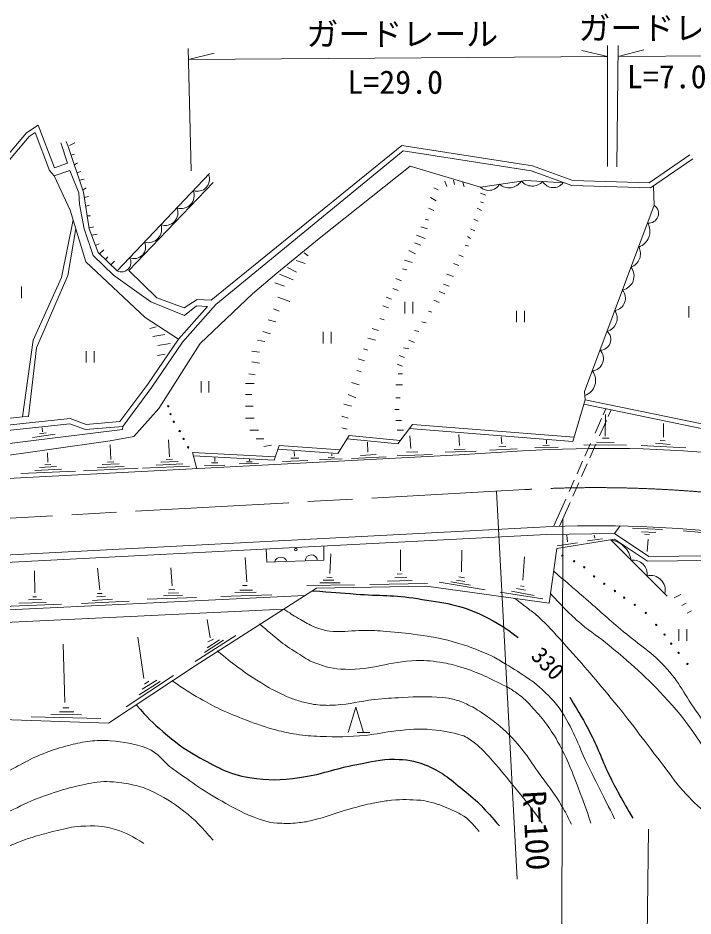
# Model space of a CAD drawing. Units: millimetres, scale not verified. Extents: x 40000 to 680000, y 20000 to 380000.
# Drawn here: x 166046 to 218838, y 247710 to 317966 of the extents above; entities that cross this region are included whole.
import ezdxf
from ezdxf.enums import TextEntityAlignment as Align

# ---------------------------------------------------------------- set-up
doc = ezdxf.new("R2010")
doc.units = ezdxf.units.MM
doc.header["$LTSCALE"] = 1000
doc.linetypes.add('CHAIN', pattern=[18.5, 12, -1.5, 3.5, -1.5])
for name, color, linetype, lineweight in [('M-BGD', 7, 'Continuous', 13), ('M-BMK', 2, 'CHAIN', 13), ('M-STR-HTXT', 7, 'Continuous', 13)]:
    doc.layers.add(name, color=color, linetype=linetype, lineweight=lineweight)
doc.styles.add('ＭＳ ゴシック', font='')
doc.styles.get('ＭＳ ゴシック').set_extended_font_data('MS Gothic')

msp = doc.modelspace()

# ---------------------------------------------------------------- linework, layer by layer
at = {"layer": 'M-BGD'}
for p, q in [((166700, 308969), (167635, 309580)), ((167635, 309580), (168900, 306241)), ((164725, 306642), (166700, 308969)), ((164958, 306376), (166934, 308704)), ((166934, 308704), (167395, 309005)), ((167395, 309005), (168517, 306043)), ((169924, 306595), (169395, 308197)), ((170063, 307985), (170497, 308190)), ((170460, 307312), (170206, 307227)), ((168900, 306241), (169924, 306595)), ((170714, 306635), (170460, 306465)), ((168885, 305606), (168517, 306043)), ((170113, 306040), (168885, 305606)), ((170968, 305957), (170714, 305873)), ((173803, 298188), (181031, 305796)), ((171222, 305365), (170884, 305280)), ((174723, 298217), (181322, 305096)), ((199416, 305195), (199586, 304772)), ((200094, 305280), (200178, 304941)), ((200930, 304755), (200844, 305107)), ((171392, 304687), (171138, 304518)), ((198570, 304687), (198908, 304518)), ((202210, 304264), (202634, 304095)), ((171561, 304010), (171222, 303925)), ((198316, 303925), (198739, 303671)), ((202210, 303587), (202464, 303502)), ((171646, 303333), (171392, 303248)), ((198146, 303079), (198570, 302909)), ((201956, 303079), (202295, 302909)), ((171476, 302486), (171730, 302486)), ((197892, 302232), (198146, 302147)), ((201702, 302232), (202041, 302063)), ((171984, 301639), (171646, 301555)), ((197554, 301639), (198062, 301470)), ((201448, 301470), (201787, 301301)), ((172238, 301047), (171815, 300962)), ((197215, 300962), (197892, 300708)), ((201194, 300877), (201448, 300708)), ((172408, 300285), (172154, 300200)), ((197046, 300369), (197554, 300200)), ((201025, 300200), (201279, 300115)), ((172450, 299547), (172756, 299835)), ((188439, 299586), (188748, 299353)), ((196622, 299777), (197130, 299523)), ((200517, 299438), (200856, 299269)), ((173085, 299269), (172916, 299099)), ((173593, 298930), (173339, 298676)), ((187794, 298994), (188494, 298761)), ((196284, 299015), (196876, 298845)), ((200094, 298761), (200517, 298591)), ((184398, 296377), (186293, 297999)), ((186499, 297916), (187563, 297491)), ((187117, 298433), (187817, 298083)), ((196114, 298337), (196453, 298253)), ((199586, 297914), (200094, 297745)), ((186124, 297237), (186886, 296983)), ((195606, 297575), (196030, 297406)), ((166331, 296952), (166331, 296055)), ((195352, 296813), (195776, 296644)), ((198993, 296559), (199416, 296390)), ((199332, 297152), (199755, 296983)), ((186378, 296136), (187309, 295797)), ((194844, 296136), (195268, 295967)), ((198570, 295882), (198993, 295713)), ((186039, 295205), (186462, 295035)), ((194590, 295459), (195014, 295289)), ((196294, 295754), (196294, 294857)), ((196917, 295754), (196917, 294857)), ((218514, 295422), (218514, 294525)), ((194336, 294443), (194675, 294358)), ((198146, 295035), (198400, 294951)), ((205028, 295067), (205028, 294170)), ((205651, 295067), (205651, 294170)), ((176345, 293669), (176843, 293800)), ((185616, 294358), (186208, 294189)), ((193744, 293681), (194252, 293511)), ((197638, 294189), (197977, 294104)), ((176594, 293052), (177523, 293214)), ((185192, 293427), (185785, 293257)), ((189918, 293403), (189918, 292506)), ((190541, 293403), (190541, 292506)), ((197046, 293511), (197384, 293427)), ((176974, 292348), (177946, 292491)), ((184769, 292749), (185362, 292665)), ((193405, 292919), (193998, 292749)), ((196622, 292749), (197046, 292580)), ((171386, 291905), (171386, 291008)), ((172009, 291905), (172009, 291008)), ((176947, 291550), (177545, 291667)), ((184346, 291903), (184938, 291818)), ((193066, 292072), (193405, 291987)), ((195860, 291564), (196284, 291395)), ((196199, 292157), (196622, 292072)), ((184346, 291056), (184938, 290971)), ((192643, 291310), (193151, 291141)), ((195691, 290887), (196114, 290717)), ((192558, 290379), (192897, 290294)), ((180360, 289555), (180360, 288658)), ((180983, 289555), (180983, 288658)), ((184092, 290125), (184600, 290040)), ((195776, 290125), (196114, 290125)), ((183838, 289363), (184515, 289363)), ((192135, 289447), (192728, 289278)), ((195606, 289278), (196114, 289278)), ((183838, 288516), (184346, 288516)), ((191881, 288516), (192474, 288262)), ((195606, 288262), (195945, 288262)), ((209449, 284827), (210404, 288080)), ((210404, 288080), (220766, 285955)), ((183838, 287585), (184430, 287585)), ((191542, 287754), (192135, 287585)), ((210305, 287743), (220370, 285678)), ((212027, 287390), (211816, 286916)), ((162840, 286399), (166400, 286754)), ((183838, 286653), (184515, 286653)), ((191373, 286823), (191881, 286653)), ((195522, 287331), (195860, 287331)), ((211977, 285257), (211983, 286946)), ((212435, 287306), (212200, 286778)), ((195606, 286484), (196030, 286484)), ((195743, 284648), (196894, 286171)), ((196894, 286171), (209550, 285170)), ((211686, 286623), (211182, 285491)), ((212064, 286473), (211533, 285279)), ((216530, 285161), (216537, 286233)), ((167181, 285141), (168963, 285403)), ((167736, 285440), (168247, 285515)), ((167966, 285602), (167929, 285914)), ((184176, 285722), (184854, 285722)), ((191054, 283896), (191950, 285314)), ((191373, 285891), (191796, 285807)), ((191950, 285314), (195946, 284916)), ((195691, 285722), (196199, 285722)), ((196643, 285840), (209449, 284827)), ((196772, 284279), (196685, 285282)), ((200565, 284519), (200522, 285392)), ((173300, 283429), (173250, 284560)), ((177888, 283629), (177830, 284964)), ((184684, 285045), (185277, 285045)), ((185870, 284537), (185277, 284452)), ((191779, 285042), (195743, 284648)), ((193403, 283990), (193378, 284769)), ((203876, 284646), (203839, 285186)), ((207099, 284531), (207606, 284540)), ((207371, 284648), (207376, 284944)), ((210304, 284563), (213641, 284535)), ((210825, 284689), (210384, 283698)), ((211237, 284613), (210764, 283550)), ((211285, 284771), (212675, 284753)), ((211771, 285083), (212289, 285089)), ((215913, 284693), (217041, 284594)), ((216262, 284912), (216667, 284880)), ((168377, 283215), (168345, 283947)), ((179701, 283981), (186170, 283625)), ((180030, 282705), (179701, 283981)), ((186084, 283374), (186479, 284520)), ((186379, 284231), (191054, 283896)), ((186479, 284520), (191233, 284180)), ((187668, 283697), (187637, 284058)), ((190586, 283704), (190579, 283875)), ((196423, 283998), (197314, 284029)), ((199450, 283990), (201886, 284083)), ((200154, 284208), (201020, 284239)), ((200547, 283779), (205490, 284096)), ((202916, 284152), (205097, 284260)), ((203652, 284422), (204208, 284434)), ((206475, 284374), (208301, 284392)), ((214795, 284531), (218272, 284326)), ((173052, 283226), (173535, 283247)), ((177223, 283220), (178564, 283279)), ((177644, 283426), (178127, 283447)), ((179768, 283722), (186084, 283374)), ((181182, 283163), (181686, 283157)), ((181438, 283281), (181438, 283575)), ((183921, 283232), (184356, 283230)), ((184164, 283313), (184165, 283446)), ((186740, 283273), (188721, 283348)), ((187388, 283522), (187999, 283535)), ((189637, 283416), (191388, 283466)), ((190297, 283587), (190806, 283604)), ((192138, 283498), (194830, 283623)), ((192836, 283747), (194057, 283810)), ((195700, 283705), (198473, 283824)), ((210200, 283283), (209765, 282305)), ((166272, 282335), (170550, 282522)), ((167358, 282576), (169447, 282667)), ((167723, 282807), (169064, 282865)), ((168143, 283012), (168627, 283033)), ((171180, 282549), (175458, 282735)), ((172266, 282790), (174356, 282881)), ((172631, 283021), (173972, 283079)), ((175772, 282749), (179467, 282910)), ((176858, 282990), (178948, 283081)), ((180621, 282945), (182235, 282970)), ((183332, 283094), (184852, 283123)), ((210558, 283087), (210115, 282091)), ((209545, 281812), (209150, 280924)), ((209897, 281602), (209430, 280552)), ((205080, 250607), (203456, 280946)), ((208884, 280326), (207932, 278187)), ((209217, 280074), (208384, 278202)), ((127802, 273978), (205860, 278091)), ((214115, 278064), (216453, 277939)), ((214808, 277777), (215934, 277703)), ((215444, 277553), (215045, 277574)), ((218067, 277843), (220750, 277609)), ((208219, 276678), (209796, 276909)), ((209017, 276996), (208967, 277501)), ((210593, 277065), (211758, 277220)), ((211148, 277258), (211115, 277499)), ((216825, 272741), (212412, 277145)), ((215328, 277204), (215263, 276217)), ((195964, 274718), (195973, 276354)), ((200726, 274648), (200754, 276340)), ((183949, 273863), (183808, 275761)), ((190443, 274513), (190510, 276036)), ((205521, 273985), (205670, 275807)), ((167376, 272986), (167333, 274718)), ((172437, 273234), (172259, 274916)), ((178102, 273552), (177990, 274954)), ((190605, 274195), (190212, 274214)), ((195515, 274176), (196450, 274204)), ((196095, 274475), (195702, 274447)), ((200978, 274172), (200520, 274256)), ((183958, 273564), (183612, 273555)), ((188648, 273572), (192356, 273609)), ((191234, 273784), (189658, 273778)), ((189907, 273996), (190755, 273989)), ((193562, 273653), (198076, 273728)), ((196880, 273961), (194936, 273915)), ((198978, 273826), (202586, 273228)), ((201445, 273602), (199894, 273863)), ((200343, 273985), (200997, 273873)), ((205025, 273321), (205736, 273190)), ((205633, 273489), (205352, 273536)), ((167489, 272670), (167208, 272670)), ((172222, 272682), (172885, 272729)), ((172259, 272935), (172642, 272944)), ((176146, 272499), (180006, 272639)), ((178922, 272807), (177436, 272770)), ((177797, 272972), (178607, 273003)), ((178314, 273246), (177853, 273234)), ((181911, 272714), (185893, 272835)), ((184678, 273050), (183014, 273013)), ((183388, 273200), (184379, 273190)), ((203754, 273050), (207100, 272536)), ((206409, 272798), (204651, 273115)), ((217874, 272853), (217366, 272599)), ((164870, 271927), (169440, 272109)), ((166118, 272174), (168255, 272240)), ((166878, 272458), (167881, 272464)), ((171007, 272150), (174745, 272337)), ((171885, 272383), (173437, 272486)), ((218297, 272175), (217958, 272006)), ((147639, 269834), (186822, 271716)), ((218720, 271583), (218382, 271413)), ((181068, 269477), (180844, 270897)), ((217731, 270142), (217731, 269244)), ((218354, 270142), (218354, 269244)), ((175898, 266300), (175412, 269525)), ((179892, 267611), (183087, 269645)), ((180638, 268337), (182124, 269290)), ((180844, 268692), (181797, 269318)), ((181348, 269374), (180881, 269159)), ((169704, 264413), (169589, 268972)), ((174496, 264086), (178221, 266516)), ((175520, 265002), (177165, 266058)), ((175763, 265451), (176903, 266170)), ((176286, 266086), (175949, 265853)), ((168619, 263479), (171012, 263451)), ((169292, 263694), (170414, 263694)), ((169545, 264011), (170012, 264011)), ((191868, 262063), (192468, 264063)), ((192468, 264063), (193068, 262063)), ((167087, 263282), (172536, 263161)), ((193568, 262063), (192568, 262063))]:
    msp.add_line(p, q, dxfattribs=at)
for points in [[(169820, 308305), (169952, 307989), (171166, 304351), (171603, 301468), (172323, 299607), (173803, 298188)], [(181158, 295878), (196068, 307991), (206292, 306387), (209433, 305251), (215405, 305069), (218588, 307270)], [(158278, 281567), (160543, 283348), (161073, 285260), (170089, 286216), (171324, 285761), (174234, 286008), (176518, 289086), (178922, 292595), (181526, 295542), (196182, 307568), (206192, 305998), (209357, 304854), (215524, 304665), (218815, 306941)], [(186293, 297999), (189595, 300708), (196707, 306381), (202207, 304739)], [(84836, 305669), (83925, 302086), (87108, 295154), (91735, 288950), (94174, 285658), (105057, 276031), (106066, 276063), (106945, 276461), (111371, 274570), (116306, 273298), (121410, 272288), (126071, 270182), (131686, 269102), (142327, 267882), (147003, 270782), (188473, 272774)], [(180873, 295399), (179998, 295442), (179070, 294682), (176440, 295772), (173529, 297843), (171930, 299385), (171215, 301474), (170851, 303409), (170795, 304292), (170113, 306040)], [(178603, 292837), (175989, 294529), (171362, 298882), (170121, 302920), (168885, 305606)], [(202207, 304739), (205752, 305249), (208756, 305071)], [(210404, 288080), (210360, 288748), (215811, 303310), (215736, 304811)], [(170351, 302172), (169444, 297660), (167243, 292749), (166400, 286754)], [(170562, 301487), (169941, 297812), (167497, 292157), (166859, 286788), (166400, 286754)], [(181158, 295878), (180055, 295937), (179052, 295295), (176902, 296074), (174723, 298217)], [(173254, 284875), (175117, 285214), (177064, 287415), (180282, 292495), (184398, 296377)], [(158018, 281871), (160192, 283581), (160761, 285630), (170140, 286623), (171379, 286167), (174020, 286391), (176192, 289318), (178603, 292837), (180873, 295399)], [(160490, 281683), (163864, 284497), (174208, 285783), (174234, 286008)], [(161924, 281758), (163687, 283521), (173254, 284875)], [(127679, 280339), (158278, 281567), (200547, 283779)], [(127812, 273433), (207366, 277568), (212693, 277624), (213142, 278228)], [(212693, 277624), (215377, 275835), (220087, 275877), (222415, 274138), (225401, 274026), (228766, 272316), (235271, 271923), (242730, 270872), (243290, 268811), (251534, 267535), (251646, 265572), (258246, 264576)], [(143838, 267477), (150116, 266439), (152686, 263492), (173131, 262789), (179912, 267288), (189392, 273363), (197985, 273509), (207576, 272190), (208185, 276453), (212708, 277194)], [(212708, 277194), (215272, 275484), (219973, 275526), (222293, 273793), (225311, 273679), (228672, 271971), (235236, 271575), (242452, 270557), (243012, 268500), (251201, 267232), (251313, 265269), (258151, 264236)], [(185455, 276429), (185511, 275404), (189969, 275544), (189960, 276663)]]:
    msp.add_lwpolyline(points, dxfattribs=at)
for centre, radius in [((177794, 287588), 53.3), ((177977, 286971), 53.3), ((178229, 286382), 53.3), ((178692, 285653), 53.3), ((179000, 285036), 53.3), ((179351, 284377), 53.3), ((187771, 276376), 103), ((208623, 275908), 53.3), ((209538, 275460), 53.3), ((210332, 274993), 53.3), ((211099, 274283), 53.3), ((211893, 273703), 53.3), ((212727, 273138), 53.3), ((213463, 272617), 53.3), ((214276, 272056), 53.3), ((215136, 271420), 53.3), ((215959, 270486), 53.3), ((216613, 269729), 53.3), ((217137, 269018), 53.3), ((217707, 268289), 53.3), ((218398, 267429), 53.3)]:
    msp.add_circle(centre, radius, dxfattribs=at)
for centre, radius, start, end in [((180077, 305353), 948, 250.52563, 22.41003), ((202870, 305432), 959, 226.30054, 330.09051), ((204447, 305817), 1140, 229.17057, 327.22049), ((206262, 305960), 1146, 221.62897, 316.3537), ((207910, 305627), 938, 209.17273, 324.02548), ((178800, 304086), 1031, 251.70963, 21.22603), ((177566, 302723), 988, 250.08024, 22.85542), ((215378, 302683), 762, 263.56489, 55.39289), ((176214, 301457), 1070, 254.53648, 18.39918), ((214159, 301280), 1305, 289.30132, 29.65646), ((175133, 300026), 890, 246.3076, 26.62806), ((213612, 299513), 1115, 290.21749, 28.74029), ((174146, 298836), 733, 242.1045, 30.83116), ((213088, 297786), 1136, 282.18414, 36.77364), ((212556, 296050), 994, 279.91954, 39.03824), ((211830, 294484), 1072, 285.73248, 33.2253), ((211571, 292816), 841, 269.80675, 49.15103), ((210866, 291312), 966, 275.58808, 43.3697), ((209995, 289593), 1227, 288.36952, 38.12078), ((211847, 182277), 102017, 74.69158, 93.57303), ((211284, 183301), 94945, 74.21848, 93.27532), ((212062, 275199), 1978, 10.29637, 79.82337), ((186606, 275278), 500, 20.50238, 163.09994), ((188988, 275489), 477, 4.65698, 178.94534), ((214145, 274453), 1107, 353.02444, 97.09531), ((215528, 273222), 1133, 345.5727, 104.54704)]:
    msp.add_arc(centre, radius, start, end, dxfattribs=at)
for points, knots in [([(207934, 274697), (209163, 273641), (209474, 273374), (210457, 272521), (211520, 271598), (212101, 271064), (213169, 270148), (214499, 269008), (215395, 268532), (216604, 267265), (217832, 265976), (218172, 264972), (219228, 263539), (219648, 262970), (219851, 262622), (220329, 262100), (220961, 261410), (221336, 261042), (222022, 260407), (222470, 259992), (222729, 259768), (223208, 259391), (223561, 259112), (223758, 258952), (224139, 258713), (224766, 258321), (225153, 258160), (225832, 257867), (228368, 256773), (229922, 256505), (232497, 255505), (234688, 254654), (235791, 253859), (238024, 253125), (239190, 252742), (239852, 252490), (241072, 252363), (243246, 252137), (244485, 252312), (246660, 252109), (247294, 252050), (247654, 252018), (248269, 251855), (248876, 251695), (249230, 251624), (249793, 251347), (250378, 251060), (250679, 250847), (251219, 250482), (252341, 249722), (252784, 249218), (253669, 248244)], [0, 0, 0, 0, 1, 1, 1, 2, 2, 2, 3, 3, 3, 4, 4, 4, 5, 5, 5, 6, 6, 6, 7, 7, 7, 8, 8, 8, 9, 9, 9, 10, 10, 10, 11, 11, 11, 12, 12, 12, 13, 13, 13, 14, 14, 14, 15, 15, 15, 16, 16, 16, 17, 17, 17, 17]), ([(207684, 272945), (208764, 271785), (209082, 271425), (210084, 270567), (210908, 269861), (211459, 269576), (212286, 268873), (214299, 267161), (215448, 266199), (217196, 264217), (219025, 262143), (219651, 260661), (221430, 258544), (222394, 257396), (222727, 257001), (223970, 255665)], [0, 0, 0, 0, 1, 1, 1, 2, 2, 2, 3, 3, 3, 4, 4, 4, 5, 5, 5, 5]), ([(204910, 272556), (205371, 272200), (205488, 272110), (205856, 271822), (206186, 271564), (206391, 271443), (206698, 271159), (207504, 270413), (207910, 269945), (208645, 269127), (210161, 267442), (211004, 266490), (212443, 264738), (214022, 262815), (214827, 261675), (216352, 259710), (217013, 258858), (217323, 258330), (218043, 257528), (218777, 256710), (219086, 256442), (220075, 255581)], [0, 0, 0, 0, 1, 1, 1, 2, 2, 2, 3, 3, 3, 4, 4, 4, 5, 5, 5, 6, 6, 6, 7, 7, 7, 7]), ([(186801, 271752), (187356, 271376), (187511, 271268), (187986, 270990), (188408, 270744), (188642, 270598), (189087, 270397), (189345, 270281), (189492, 270220), (189764, 270143), (190120, 270043), (190327, 270000), (190696, 269974), (191620, 269908), (192140, 270052), (193066, 270059), (193762, 270063), (194151, 270026), (194844, 269974), (195806, 269901), (196347, 269871), (197300, 269720), (198568, 269518), (199289, 269420), (200517, 269043), (201568, 268720), (202147, 268495), (203142, 268027), (203557, 267831), (203764, 267670), (204158, 267434), (204897, 266991), (205306, 266733), (206020, 266249), (206332, 266037), (206505, 265911), (206782, 265656), (207547, 264952), (208013, 264563), (208573, 263688), (209611, 262067), (209877, 260982), (210732, 259258), (211496, 257718), (211741, 257232), (212709, 255327)], [0, 0, 0, 0, 1, 1, 1, 2, 2, 2, 3, 3, 3, 4, 4, 4, 5, 5, 5, 6, 6, 6, 7, 7, 7, 8, 8, 8, 9, 9, 9, 10, 10, 10, 11, 11, 11, 12, 12, 12, 13, 13, 13, 14, 14, 14, 15, 15, 15, 15]), ([(184938, 270567), (186270, 269438), (186653, 269041), (187902, 268281), (188420, 267965), (188688, 267733), (189256, 267519), (190142, 267184), (190680, 267039), (191627, 267011), (193825, 266945), (195017, 267626), (197215, 267688), (198044, 267712), (198513, 267652), (199332, 267519), (199870, 267431), (200165, 267339), (200686, 267180), (202132, 266740), (202893, 266336), (204242, 265656), (204627, 265462), (204830, 265324), (205174, 265063), (205528, 264795), (205720, 264629), (206020, 264301), (206926, 263313), (207449, 262747), (208124, 261589), (208966, 260144), (209278, 259245), (209884, 257688), (210290, 256644), (210422, 256283), (210846, 254988)], [0, 0, 0, 0, 1, 1, 1, 2, 2, 2, 3, 3, 3, 4, 4, 4, 5, 5, 5, 6, 6, 6, 7, 7, 7, 8, 8, 8, 9, 9, 9, 10, 10, 10, 11, 11, 11, 12, 12, 12, 12]), ([(181636, 268450), (182382, 267826), (182601, 267656), (183245, 267180), (184167, 266499), (184707, 266144), (185700, 265571), (186213, 265276), (186514, 265132), (187055, 264894), (187409, 264738), (187615, 264664), (187986, 264555), (188379, 264441), (188599, 264372), (189002, 264301), (189265, 264255), (189414, 264235), (189680, 264217), (190142, 264185), (190403, 264186), (190865, 264217), (192064, 264295), (192719, 264500), (193913, 264640), (194769, 264741), (195253, 264765), (196114, 264809), (197336, 264872), (198027, 264906), (199247, 264809), (199616, 264780), (199820, 264732), (200178, 264640), (200553, 264544), (200761, 264470), (201110, 264301), (201590, 264069), (201860, 263932), (202295, 263624), (203218, 262971), (203762, 262620), (204544, 261805), (205654, 260649), (206100, 259847), (207041, 258550), (207656, 257703), (208036, 257249), (208560, 256343), (208879, 255792), (208989, 255593), (209322, 254903)], [0, 0, 0, 0, 1, 1, 1, 2, 2, 2, 3, 3, 3, 4, 4, 4, 5, 5, 5, 6, 6, 6, 7, 7, 7, 8, 8, 8, 9, 9, 9, 10, 10, 10, 11, 11, 11, 12, 12, 12, 13, 13, 13, 14, 14, 14, 15, 15, 15, 16, 16, 16, 17, 17, 17, 17]), ([(178165, 266079), (179152, 265409), (179428, 265209), (180282, 264725), (180899, 264374), (181247, 264178), (181890, 263878), (182669, 263514), (183117, 263331), (183922, 263031), (184804, 262703), (185299, 262512), (186208, 262269), (186829, 262104), (187182, 262028), (187817, 261931), (188539, 261820), (188949, 261783), (189680, 261761), (191068, 261721), (191853, 261710), (193236, 261846), (194166, 261937), (194673, 262100), (195604, 262192), (196701, 262301), (197329, 262395), (198426, 262285), (199353, 262193), (199880, 262118), (200771, 261846), (200983, 261781), (201093, 261712), (201279, 261592), (201987, 261135), (202311, 260768), (202888, 260153), (203658, 259331), (204036, 258822), (204750, 257951), (205498, 257041), (205922, 256534), (206613, 255581), (206780, 255350), (206837, 255276), (207036, 254988)], [0, 0, 0, 0, 1, 1, 1, 2, 2, 2, 3, 3, 3, 4, 4, 4, 5, 5, 5, 6, 6, 6, 7, 7, 7, 8, 8, 8, 9, 9, 9, 10, 10, 10, 11, 11, 11, 12, 12, 12, 13, 13, 13, 14, 14, 14, 15, 15, 15, 15]), ([(155898, 252617), (157785, 253820), (158281, 254146), (159786, 255160), (161872, 256566), (162926, 257521), (165042, 258883), (165552, 259211), (165860, 259361), (166396, 259645), (167011, 259969), (167360, 260147), (168005, 260407), (168684, 260680), (169076, 260810), (169783, 260999), (170372, 261157), (170706, 261236), (171307, 261338), (171602, 261388), (171770, 261407), (172069, 261423), (172531, 261447), (172794, 261473), (173254, 261423), (174395, 261297), (175054, 261222), (176133, 260830), (177084, 260484), (177339, 259807), (178165, 259221), (179744, 258102), (180620, 257449), (182314, 256512), (183454, 255882), (184116, 255540), (185362, 255157), (185715, 255049), (185924, 255011), (186293, 254988), (186854, 254953), (187173, 254934), (187732, 254988), (188198, 255033), (188463, 255049), (188918, 255157), (190261, 255477), (190972, 255811), (192304, 256173), (192993, 256361), (193381, 256463), (194082, 256597), (194542, 256684), (194802, 256722), (195268, 256766), (196157, 256851), (196663, 256824), (197554, 256766), (197890, 256744), (198073, 256678), (198400, 256597), (199050, 256436), (199389, 256257), (200009, 256004), (200283, 255892), (200431, 255814), (200686, 255665), (201353, 255276), (201541, 254973), (202126, 254311)], [0, 0, 0, 0, 1, 1, 1, 2, 2, 2, 3, 3, 3, 4, 4, 4, 5, 5, 5, 6, 6, 6, 7, 7, 7, 8, 8, 8, 9, 9, 9, 10, 10, 10, 11, 11, 11, 12, 12, 12, 13, 13, 13, 14, 14, 14, 15, 15, 15, 16, 16, 16, 17, 17, 17, 18, 18, 18, 19, 19, 19, 20, 20, 20, 21, 21, 21, 22, 22, 22, 23, 23, 23, 23]), ([(160385, 252871), (161496, 253624), (161815, 253823), (162756, 254395), (164298, 255334), (165188, 255825), (166820, 256597), (167492, 256914), (167895, 257031), (168598, 257274), (169379, 257545), (169824, 257682), (170630, 257867), (171350, 258032), (171756, 258133), (172492, 258205), (172887, 258244), (173112, 258229), (173508, 258205), (174143, 258167), (174495, 258085), (175117, 257951), (175628, 257841), (175912, 257746), (176387, 257528), (177480, 257026), (178064, 256659), (179012, 255919), (180007, 255143), (180340, 254746), (181298, 253633)], [0, 0, 0, 0, 1, 1, 1, 2, 2, 2, 3, 3, 3, 4, 4, 4, 5, 5, 5, 6, 6, 6, 7, 7, 7, 8, 8, 8, 9, 9, 9, 10, 10, 10, 10]), ([(164957, 253041), (166146, 253518), (166484, 253672), (167497, 253972), (168120, 254157), (168472, 254254), (169106, 254395), (169827, 254556), (170229, 254703), (170968, 254734), (172030, 254779), (172661, 254789), (173678, 254480), (174598, 254201), (174978, 253970), (175879, 253379)], [0, 0, 0, 0, 1, 1, 1, 2, 2, 2, 3, 3, 3, 4, 4, 4, 5, 5, 5, 5])]:
    msp.add_open_spline(points, degree=3, knots=knots, dxfattribs=at)
at = {"layer": 'M-BGD', "lineweight": 25}
for points, knots in [([(189081, 273163), (190736, 273031), (191154, 272998), (192483, 272896), (194355, 272753), (195424, 272847), (197278, 272546), (199357, 272208), (200611, 272118), (202493, 271172), (203597, 270617), (204055, 270350), (205171, 269490)], [0, 0, 0, 0, 1, 1, 1, 2, 2, 2, 3, 3, 3, 4, 4, 4, 4]), ([(175292, 264223), (176227, 263196), (176525, 262876), (177411, 262116), (178358, 261305), (178906, 260847), (179998, 260245), (181536, 259396), (182428, 258828), (184162, 258541), (185661, 258294), (186546, 258342), (188052, 258541), (189840, 258778), (190778, 259251), (192553, 259572), (193703, 259780), (194350, 259998), (195518, 259971), (196444, 259950), (196989, 259886), (197852, 259551), (199158, 259044), (199762, 258466), (200860, 257595), (202088, 256620), (202488, 256139), (203699, 254756)], [0, 0, 0, 0, 1, 1, 1, 2, 2, 2, 3, 3, 3, 4, 4, 4, 5, 5, 5, 6, 6, 6, 7, 7, 7, 8, 8, 8, 9, 9, 9, 9]), ([(209191, 264831), (210009, 263504), (210241, 263116), (210831, 261971), (211492, 260691), (211701, 259896), (212346, 258607), (212992, 257314), (213244, 256885), (214133, 255368)], [0, 0, 0, 0, 1, 1, 1, 2, 2, 2, 3, 3, 3, 3])]:
    msp.add_open_spline(points, degree=3, knots=knots, dxfattribs=at)
at = {"layer": 'M-BMK'}
msp.add_line((205694, 281071), (127748, 276736), dxfattribs=at)
msp.add_arc((211236, 181421), 99804, 74.50622, 93.18294, dxfattribs=at)
at = {"layer": 'M-STR-HTXT'}
for p, q in [((179590, 305996), (179365, 315565)), ((212140, 306337), (212159, 315808)), ((212890, 306323), (212993, 315814)), ((212984, 314953), (214980, 315468)), ((179385, 314705), (181381, 315220)), ((179385, 314705), (212157, 314947)), ((212157, 314947), (210154, 315432)), ((212984, 314953), (221042, 315013)), ((208651, 278800), (208583, 242204)), ((215349, 254504), (215238, 244449))]:
    msp.add_line(p, q, dxfattribs=at)

# ---------------------------------------------------------------- texts
at = {"layer": 'M-BGD', "style": 'ＭＳ ゴシック'}
for s, height, rotation, p in [('330', 1320, 313.94, (205796, 267708)), ('R=100', 1833, 273.064, (204960, 257434))]:
    msp.add_text(s, height=height, rotation=rotation, dxfattribs=at).set_placement(p, align=Align.BOTTOM_LEFT)
at = {"layer": 'M-STR-HTXT', "style": 'ＭＳ ゴシック'}
for s, p in [('ガードレール', (209876, 315710)), ('ガードレール', (188601, 315239)), ('L=7.0', (213669, 311916)), ('L=29.0', (191805, 311482))]:
    msp.add_text(s, height=1833, dxfattribs=at).set_placement(p, align=Align.BOTTOM_LEFT)

doc.saveas('drawing.dxf')
